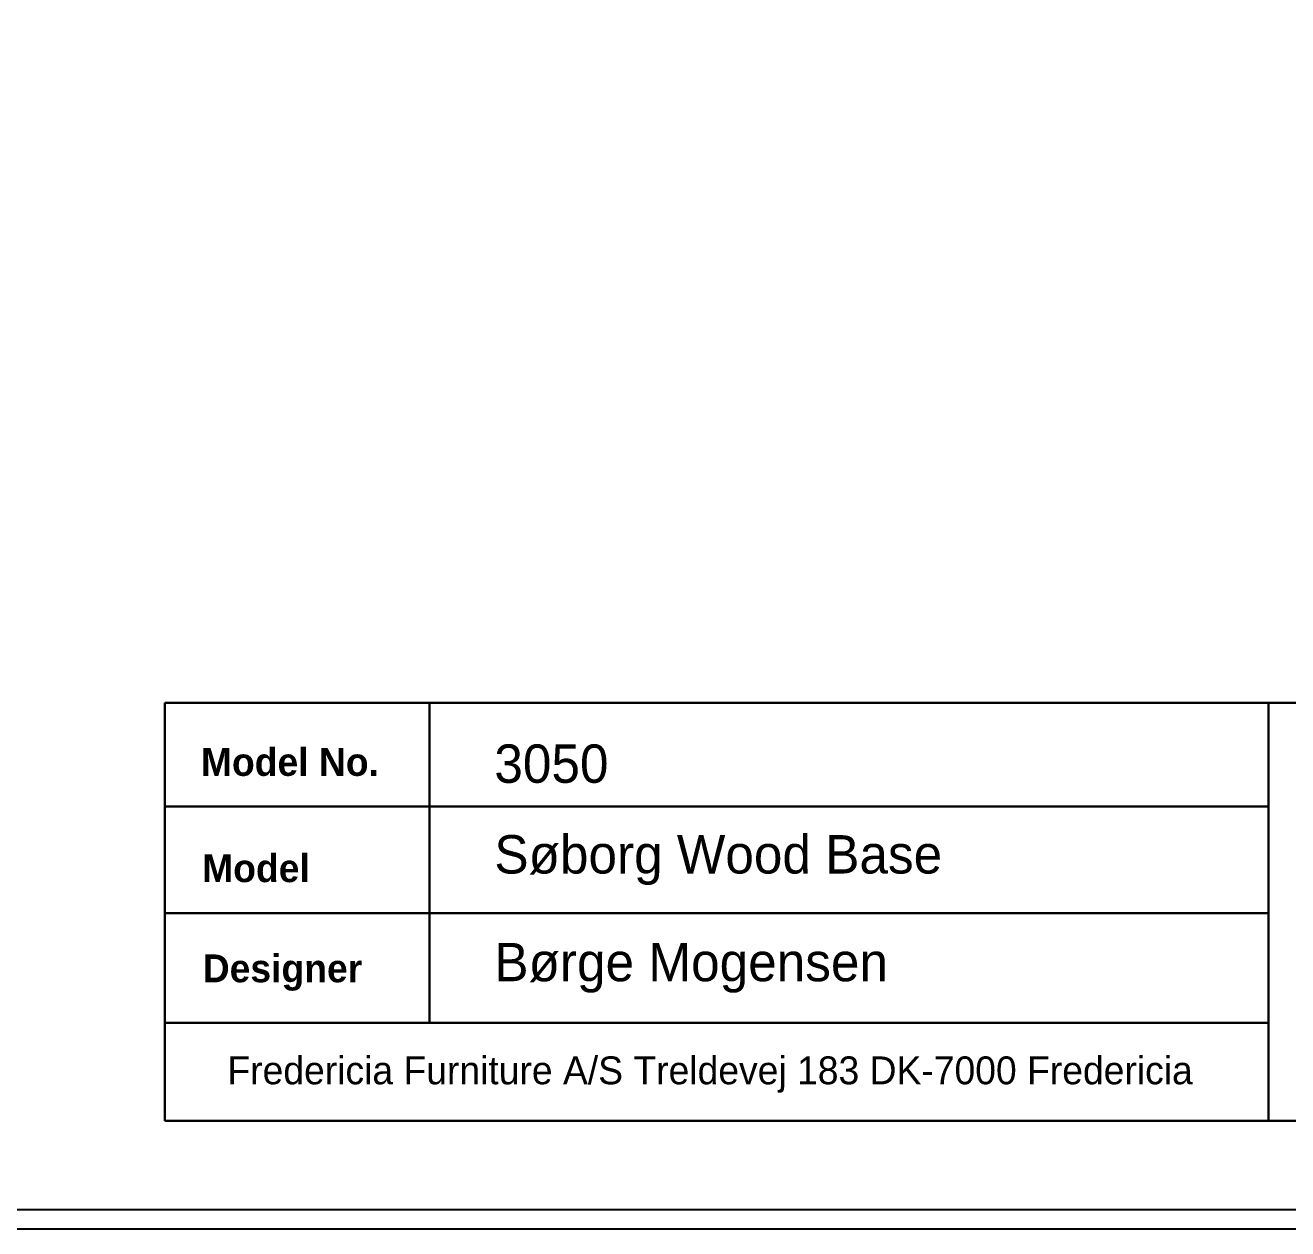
# Model space of a CAD drawing. Header units: millimetres. Extents: x 0 to 2008, y 0 to 2841.
# Drawn here: x 1004 to 1662, y 0 to 627 of the extents above; entities that cross this region are included whole.
import ezdxf

# ---------------------------------------------------------------- set-up
doc = ezdxf.new("R2010")
doc.units = ezdxf.units.MM
doc.header["$MEASUREMENT"] = 0
doc.layers.add('Layout Large', color=7, linetype='Continuous', true_color=0x000000)

msp = doc.modelspace()

# ---------------------------------------------------------------- linework, layer by layer
at = {"layer": 'Layout Large', "lineweight": 30}
for p, q in [((1076.93, 274.11), (1076.93, 56.22)), ((1652.15, 274.11), (1076.93, 274.11)), ((1652.15, 274.11), (1652.15, 56.22)), ((1957.19, 274.11), (1652.15, 274.11)), ((1076.93, 56.22), (1652.15, 56.22)), ((1652.15, 56.22), (1957.19, 56.22))]:
    msp.add_line(p, q, dxfattribs=at)
at = {"layer": 'Layout Large'}
for points in [[(0, 0), (2008.44, 0), (2008.44, 2840.51), (0, 2840.51)], [(10, 10), (1998.44, 10), (1998.44, 2830.51), (10, 2830.51)]]:
    msp.add_lwpolyline(points, close=True, dxfattribs=at)
at = {"layer": 'Layout Large', "lineweight": 30}
for points in [[(1214.93, 274.11), (1214.93, 107.23)], [(1076.93, 220.03), (1652.15, 220.03)], [(1076.93, 164.41), (1652.15, 164.41)], [(1076.93, 107.23), (1652.15, 107.23)]]:
    msp.add_lwpolyline(points, dxfattribs=at)

# ---------------------------------------------------------------- texts
at = {"layer": 'Layout Large', "line_spacing_factor": 0.963855}
for s, insert, char_height, width, attachment_point in [('\\fCircular Std Bold|b1;Model No.', (1095.77, 235.76), 14.5262, 111.4681, 7), ('\\fCircular Std Book;3050', (1248.7, 232.08), 20, 83.0556, 7), ('\\fCircular Std Book;Søborg Wood Base', (1248.7, 179.07), 20, 260.2778, 7), ('\\fCircular Std Bold|b1;Model', (1096.41, 180.41), 14.5262, 72.3282, 7), ('\\fCircular Std Book;Børge Mogensen', (1248.7, 122.93), 20, 230.6944, 7), ('\\fCircular Std Bold|b1;Designer', (1096.72, 123.95), 14.5262, 97.0429, 7), ('\\fCircular Std Book;Fredericia Furniture A/S Treldevej 183 DK-7000 Fredericia', (1361.13, 89.8), 14.5262, 542.6128, 2)]:
    msp.add_mtext(s, dxfattribs=dict(at, insert=insert, char_height=char_height, width=width, attachment_point=attachment_point))

doc.saveas('drawing.dxf')
